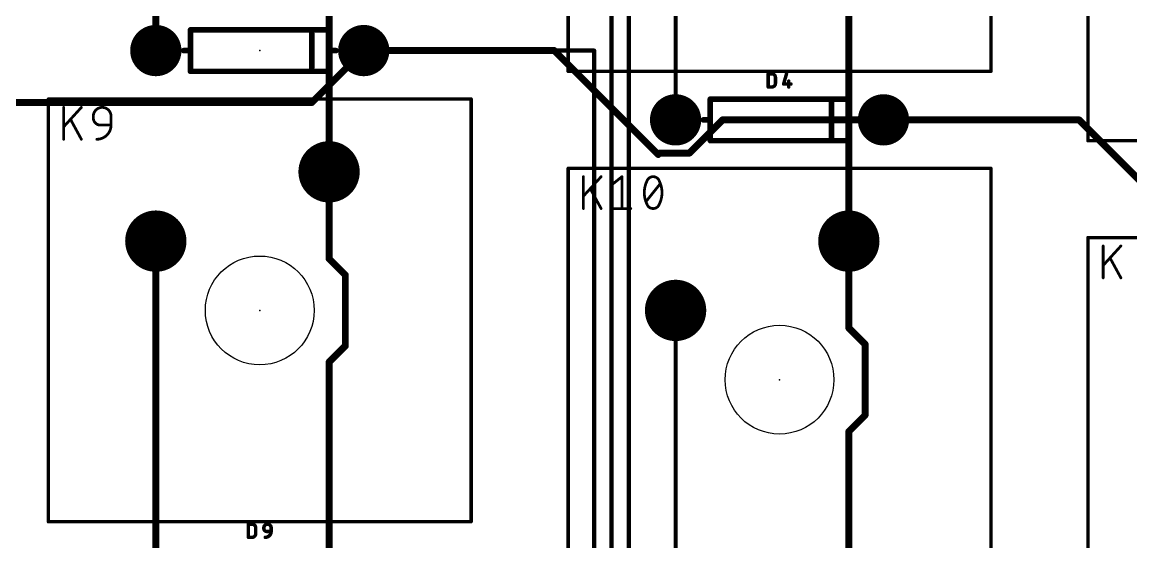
# Model space of a CAD drawing. Extents: x -5 to 151, y -26 to 100.
# Drawn here: x 41.46 to 82.09, y 54.38 to 73.43 of the extents above; entities that cross this region are included whole.
import ezdxf

# ---------------------------------------------------------------- set-up
doc = ezdxf.new("R2010")
doc.units = 0
for name, color, linetype in [('1', 12, 'CONTINUOUS'), ('16', 132, 'CONTINUOUS'), ('17', 110, 'CONTINUOUS'), ('20', 31, 'CONTINUOUS'), ('21', 253, 'CONTINUOUS'), ('23', 53, 'CONTINUOUS'), ('25', 253, 'CONTINUOUS'), ('51', 253, 'CONTINUOUS')]:
    doc.layers.add(name, color=color, linetype=linetype)

# ---------------------------------------------------------------- blocks, each defined once
blk = doc.blocks.new('ROUNDP')
at = {"const_width": 0.5}
blk.add_lwpolyline([(0, -0.25, 1), (0, 0.25, 1), (0, -0.25)], format="xyb", dxfattribs=at)

msp = doc.modelspace()

# ---------------------------------------------------------------- linework, layer by layer
at = {"layer": '1'}
for points, const_width in [([(63.6905, 23.3045), (63.6905, 87.8205)], 0.1524), ([(63.0555, 87.4395), (63.0555, 19.1135)], 0.1524), ([(65.405, 81.915), (65.405, 69.85)], 0.1524), ([(52.705, 80.0187), (52.705, 67.945)], 0.254), ([(71.755, 77.4788), (71.755, 65.405)], 0.254), ([(62.4205, 72.39), (53.975, 72.39)], 0.1524), ([(62.4205, 15.24), (62.4205, 72.39)], 0.1524), ([(52.705, 67.945), (52.705, 64.7613)], 0.254), ([(71.755, 65.405), (71.755, 62.2213)], 0.254), ([(52.705, 64.7613), (53.3019, 64.1643)], 0.254), ([(53.3019, 64.1643), (53.3019, 61.5657)], 0.254), ([(71.755, 62.2213), (72.3519, 61.6243)], 0.254), ([(53.3019, 61.5657), (52.705, 60.9688)], 0.254), ([(72.3519, 61.6243), (72.3519, 59.0257)], 0.254), ([(52.705, 60.9688), (52.705, 48.895)], 0.254), ([(72.3519, 59.0257), (71.755, 58.4288)], 0.254), ([(71.755, 58.4288), (71.755, 46.355)], 0.254)]:
    msp.add_lwpolyline(points, dxfattribs=dict(at, const_width=const_width))
for points, const_width in [([(53.975, 72.4281, 1), (53.975, 72.3519)], 0.0762), ([(62.4586, 72.39, 1), (62.3824, 72.39)], 0.0762), ([(62.4205, 72.3519, 1), (62.4205, 72.4281)], 0.0762), ([(65.3669, 69.85, 1), (65.4431, 69.85)], 0.0762), ([(52.7685, 67.945, 1), (52.6415, 67.945)], 0.127), ([(52.6415, 67.945, 1), (52.7685, 67.945)], 0.127), ([(71.8185, 65.405, 1), (71.6915, 65.405)], 0.127), ([(71.6915, 65.405, 1), (71.8185, 65.405)], 0.127), ([(52.7499, 64.8062, 1), (52.6601, 64.7163)], 0.127), ([(52.6415, 64.7613, 1), (52.7685, 64.7613)], 0.127), ([(53.3654, 64.1643, 1), (53.2384, 64.1643)], 0.127), ([(53.257, 64.1194, 1), (53.3468, 64.2093)], 0.127), ([(71.7999, 62.2662, 1), (71.7101, 62.1763)], 0.127), ([(71.6915, 62.2213, 1), (71.8185, 62.2213)], 0.127), ([(53.2384, 61.5657, 1), (53.3654, 61.5657)], 0.127), ([(53.3468, 61.5207, 1), (53.257, 61.6106)], 0.127), ([(72.4154, 61.6243, 1), (72.2884, 61.6243)], 0.127), ([(72.307, 61.5794, 1), (72.3968, 61.6693)], 0.127), ([(52.7685, 60.9688, 1), (52.6415, 60.9688)], 0.127), ([(52.6601, 61.0137, 1), (52.7499, 60.9238)], 0.127), ([(72.2884, 59.0257, 1), (72.4154, 59.0257)], 0.127), ([(72.3968, 58.9807, 1), (72.307, 59.0706)], 0.127), ([(71.8185, 58.4288, 1), (71.6915, 58.4288)], 0.127), ([(71.7101, 58.4737, 1), (71.7999, 58.3838)], 0.127)]:
    msp.add_lwpolyline(points, format="xyb", dxfattribs=dict(at, const_width=const_width))
at = {"layer": '16'}
for points, const_width in [([(46.355, 84.455), (46.355, 72.39)], 0.254), ([(52.07, 70.485), (53.975, 72.39)], 0.254), ([(53.975, 72.39), (60.96, 72.39)], 0.254), ([(60.96, 72.39), (64.77, 68.58)], 0.254), ([(35.56, 70.485), (52.07, 70.485)], 0.254), ([(65.91, 68.6308), (67.1292, 69.85)], 0.254), ([(67.1292, 69.85), (73.025, 69.85)], 0.254), ([(73.025, 69.85), (80.1908, 69.85)], 0.254), ([(80.1908, 69.85), (83.95, 66.0908)], 0.254), ([(64.77, 68.58), (64.8208, 68.6308)], 0.254), ([(64.8208, 68.6308), (65.91, 68.6308)], 0.254), ([(46.355, 65.405), (46.355, 53.34)], 0.254), ([(65.405, 62.865), (65.405, 50.8)], 0.1524)]:
    msp.add_lwpolyline(points, dxfattribs=dict(at, const_width=const_width))
for points, const_width in [([(46.2915, 72.39, 1), (46.4185, 72.39)], 0.127), ([(53.975, 72.4535, 1), (53.975, 72.3265)], 0.127), ([(54.0199, 72.3451, 1), (53.9301, 72.4349)], 0.127), ([(61.0049, 72.4349, 1), (60.9151, 72.3451)], 0.127), ([(60.96, 72.3265, 1), (60.96, 72.4535)], 0.127), ([(52.0251, 70.5299, 1), (52.1149, 70.4401)], 0.127), ([(52.07, 70.4215, 1), (52.07, 70.5485)], 0.127), ([(67.1292, 69.9135, 1), (67.1292, 69.7865)], 0.127), ([(67.1741, 69.8051, 1), (67.0843, 69.8949)], 0.127), ([(73.025, 69.9135, 1), (73.025, 69.7865)], 0.127), ([(73.025, 69.7865, 1), (73.025, 69.9135)], 0.127), ([(80.2357, 69.8949, 1), (80.1459, 69.8051)], 0.127), ([(80.1908, 69.7865, 1), (80.1908, 69.9135)], 0.127), ([(64.7251, 68.6249, 1), (64.8149, 68.5351)], 0.127), ([(64.7251, 68.5351, 1), (64.8149, 68.6249)], 0.127), ([(64.8208, 68.6943, 1), (64.8208, 68.5673)], 0.127), ([(64.8657, 68.5859, 1), (64.7759, 68.6757)], 0.127), ([(65.8651, 68.6757, 1), (65.9549, 68.5859)], 0.127), ([(65.91, 68.5673, 1), (65.91, 68.6943)], 0.127), ([(46.4185, 65.405, 1), (46.2915, 65.405)], 0.127), ([(65.4431, 62.865, 1), (65.3669, 62.865)], 0.0762)]:
    msp.add_lwpolyline(points, format="xyb", dxfattribs=dict(at, const_width=const_width))
at = {"layer": '20'}
for centre in [(50.165, 62.865), (69.215, 60.325)]:
    msp.add_circle(centre, 1.9939, dxfattribs=at)
at = {"layer": '21', "const_width": 0.2032}
for points in [[(47.625, 73.152), (52.705, 73.152)], [(47.625, 72.39), (47.625, 73.152)], [(52.705, 73.152), (52.705, 72.39)], [(52.07, 73.025), (52.07, 71.755)], [(47.625, 72.39), (47.371, 72.39)], [(47.625, 71.628), (47.625, 72.39)], [(52.705, 72.39), (52.705, 71.628)], [(52.705, 72.39), (52.959, 72.39)], [(52.705, 71.628), (47.625, 71.628)], [(66.675, 70.612), (71.755, 70.612)], [(66.675, 69.85), (66.675, 70.612)], [(71.755, 70.612), (71.755, 69.85)], [(71.12, 70.485), (71.12, 69.215)], [(66.675, 69.85), (66.421, 69.85)], [(66.675, 69.088), (66.675, 69.85)], [(71.755, 69.85), (71.755, 69.088)], [(71.755, 69.85), (72.009, 69.85)], [(71.755, 69.088), (66.675, 69.088)]]:
    msp.add_lwpolyline(points, dxfattribs=at)
at = {"layer": '21', "const_width": 0.1016}
for points in [[(47.625, 73.2028, 1), (47.625, 73.1012)], [(47.6758, 73.152, 1), (47.5742, 73.152)], [(52.7558, 73.152, 1), (52.6542, 73.152)], [(52.705, 73.1012, 1), (52.705, 73.2028)], [(52.1208, 73.025, 1), (52.0192, 73.025)], [(47.371, 72.4408, 1), (47.371, 72.3392)], [(47.6758, 72.39, 1), (47.5742, 72.39)], [(47.5742, 72.39, 1), (47.6758, 72.39)], [(47.625, 72.3392, 1), (47.625, 72.4408)], [(52.7558, 72.39, 1), (52.6542, 72.39)], [(52.705, 72.4408, 1), (52.705, 72.3392)], [(52.6542, 72.39, 1), (52.7558, 72.39)], [(52.959, 72.3392, 1), (52.959, 72.4408)], [(47.625, 71.6788, 1), (47.625, 71.5772)], [(47.5742, 71.628, 1), (47.6758, 71.628)], [(52.0192, 71.755, 1), (52.1208, 71.755)], [(52.6542, 71.628, 1), (52.7558, 71.628)], [(52.705, 71.5772, 1), (52.705, 71.6788)], [(66.675, 70.6628, 1), (66.675, 70.5612)], [(66.7258, 70.612, 1), (66.6242, 70.612)], [(71.8058, 70.612, 1), (71.7042, 70.612)], [(71.755, 70.5612, 1), (71.755, 70.6628)], [(71.1708, 70.485, 1), (71.0692, 70.485)], [(66.421, 69.9008, 1), (66.421, 69.7992)], [(66.7258, 69.85, 1), (66.6242, 69.85)], [(66.6242, 69.85, 1), (66.7258, 69.85)], [(66.675, 69.7992, 1), (66.675, 69.9008)], [(71.8058, 69.85, 1), (71.7042, 69.85)], [(71.755, 69.9008, 1), (71.755, 69.7992)], [(71.7042, 69.85, 1), (71.8058, 69.85)], [(72.009, 69.7992, 1), (72.009, 69.9008)], [(66.675, 69.1388, 1), (66.675, 69.0372)], [(66.6242, 69.088, 1), (66.7258, 69.088)], [(71.0692, 69.215, 1), (71.1708, 69.215)], [(71.7042, 69.088, 1), (71.8058, 69.088)], [(71.755, 69.0372, 1), (71.755, 69.1388)]]:
    msp.add_lwpolyline(points, format="xyb", dxfattribs=at)
at = {"layer": '23'}
for p in [(50.165, 72.39), (69.215, 69.85), (50.165, 62.865), (69.215, 60.325)]:
    msp.add_point(p, dxfattribs=at)
at = {"layer": '25'}
for points, const_width in [([(68.8292, 71.5391, 1), (68.7657, 71.5391)], 0.0635), ([(68.7975, 71.5709, 1), (68.7975, 71.5074)], 0.0635), ([(69.0656, 71.405, 0.4142), (68.9315, 71.5391)], 0.127), ([(68.9315, 71.5709, 1), (68.9315, 71.5074)], 0.0635), ([(68.9315, 71.5074, 1), (68.9315, 71.5709)], 0.0635), ([(69.5022, 71.5304, 1), (69.4411, 71.5478)], 0.0635), ([(68.7975, 71.0883, 1), (68.7975, 71.0247)], 0.0635), ([(68.9315, 71.0565, 0.4142), (69.0656, 71.1906)], 0.127), ([(68.9315, 71.0882, 1), (68.9315, 71.0248)], 0.0635), ([(68.9315, 71.0247, 1), (68.9315, 71.0883)], 0.0635), ([(69.0973, 71.405, 1), (69.0338, 71.405)], 0.0635), ([(69.0338, 71.405, 1), (69.0973, 71.405)], 0.0635), ([(69.0973, 71.1906, 1), (69.0338, 71.1906)], 0.0635), ([(69.0338, 71.1906, 1), (69.0973, 71.1906)], 0.0635), ([(69.3644, 71.1955, 1), (69.3644, 71.132)], 0.0635), ([(69.3339, 71.1725, 1), (69.3949, 71.155)], 0.0635), ([(69.5838, 71.271, 1), (69.5203, 71.271)], 0.0635), ([(69.6325, 71.132, 1), (69.6325, 71.1955)], 0.0635), ([(68.7657, 71.0565, 1), (68.8292, 71.0565)], 0.0635), ([(69.5203, 71.0565, 1), (69.5838, 71.0565)], 0.0635), ([(43.0022, 70.3072, 1), (42.9514, 70.3072)], 0.0508), ([(43.6447, 70.2901, 1), (43.6071, 70.3243)], 0.0508), ([(44.7139, 69.9826, 1), (44.0648, 69.9826)], 0.1016), ([(43.2587, 69.865, 1), (43.2141, 69.8407)], 0.0508), ([(44.0902, 69.9826, 1), (44.0394, 69.9826)], 0.0508), ([(44.0394, 69.9826, 1), (44.0902, 69.9826)], 0.0508), ([(44.0648, 69.9177, 0.4142), (44.3244, 69.6581)], 0.1016), ([(44.0902, 69.9177, 1), (44.0394, 69.9177)], 0.0508), ([(44.0394, 69.9177, 1), (44.0902, 69.9177)], 0.0508), ([(44.7393, 69.9826, 1), (44.6885, 69.9826)], 0.0508), ([(44.6885, 69.9826, 1), (44.7393, 69.9826)], 0.0508), ([(42.958, 69.6103, 1), (42.9956, 69.5761)], 0.0508), ([(44.1946, 69.1388, 0.4142), (44.7139, 69.6581)], 0.1016), ([(44.3244, 69.6835, 1), (44.3244, 69.6327)], 0.0508), ([(44.3244, 69.6327, 1), (44.3244, 69.6835)], 0.0508), ([(44.7393, 69.6581, 1), (44.6885, 69.6581)], 0.0508), ([(44.6885, 69.6581, 1), (44.7393, 69.6581)], 0.0508), ([(44.7139, 69.6327, 1), (44.7139, 69.6835)], 0.0508), ([(42.9514, 69.1388, 1), (43.0022, 69.1388)], 0.0508), ([(43.6036, 69.1266, 1), (43.6482, 69.151)], 0.0508), ([(44.1946, 69.1642, 1), (44.1946, 69.1134)], 0.0508), ([(62.0522, 67.7672, 1), (62.0014, 67.7672)], 0.0508), ([(62.6947, 67.7501, 1), (62.6571, 67.7843)], 0.0508), ([(63.0989, 67.5274, 1), (63.1306, 67.4877)], 0.0508), ([(63.4647, 67.7672, 1), (63.4139, 67.7672)], 0.0508), ([(63.4552, 67.7474, 1), (63.4234, 67.787)], 0.0508), ([(64.3551, 67.6049, 0.1139), (64.2578, 67.183)], 0.1016), ([(64.5823, 67.7672, 0.3205), (64.3551, 67.6049)], 0.1016), ([(64.3311, 67.6132, 1), (64.3791, 67.5967)], 0.0508), ([(64.378, 67.5938, 1), (64.3323, 67.6161)], 0.0508), ([(64.8095, 67.6049, 0.3205), (64.5823, 67.7672)], 0.1016), ([(64.5823, 67.7926, 1), (64.5823, 67.7418)], 0.0508), ([(64.5823, 67.7418, 1), (64.5823, 67.7926)], 0.0508), ([(64.9069, 67.183, 0.1139), (64.8095, 67.6049)], 0.1016), ([(64.8323, 67.6161, 1), (64.7867, 67.5938)], 0.0508), ([(64.7855, 67.5967, 1), (64.8335, 67.6132)], 0.0508), ([(64.8618, 67.4917, 1), (64.8221, 67.5234)], 0.0508), ([(62.008, 67.0703, 1), (62.0456, 67.0361)], 0.0508), ([(62.3087, 67.325, 1), (62.2641, 67.3007)], 0.0508), ([(64.2578, 67.183, 0.1139), (64.3551, 66.7611)], 0.1016), ([(64.2832, 67.183, 1), (64.2324, 67.183)], 0.0508), ([(64.2324, 67.183, 1), (64.2832, 67.183)], 0.0508), ([(64.8095, 66.7611, 0.1139), (64.9069, 67.183)], 0.1016), ([(64.9323, 67.183, 1), (64.8815, 67.183)], 0.0508), ([(64.8815, 67.183, 1), (64.9323, 67.183)], 0.0508), ([(63.1148, 66.6242, 1), (63.1148, 66.5734)], 0.0508), ([(63.7639, 66.5734, 1), (63.7639, 66.6242)], 0.0508), ([(64.3028, 66.8743, 1), (64.3425, 66.8426)], 0.0508), ([(64.3551, 66.7611, 0.3205), (64.5823, 66.5988)], 0.1016), ([(64.3792, 66.7693, 1), (64.3311, 66.7528)], 0.0508), ([(64.3323, 66.7499, 1), (64.378, 66.7722)], 0.0508), ([(64.5823, 66.5988, 0.3205), (64.8095, 66.7611)], 0.1016), ([(64.5823, 66.6242, 1), (64.5823, 66.5734)], 0.0508), ([(64.5823, 66.5734, 1), (64.5823, 66.6242)], 0.0508), ([(64.7867, 66.7722, 1), (64.8323, 66.7499)], 0.0508), ([(64.8335, 66.7528, 1), (64.7855, 66.7693)], 0.0508), ([(62.0014, 66.5988, 1), (62.0522, 66.5988)], 0.0508), ([(62.6536, 66.5866, 1), (62.6982, 66.611)], 0.0508), ([(63.4139, 66.5988, 1), (63.4647, 66.5988)], 0.0508), ([(81.1022, 65.2272, 1), (81.0514, 65.2272)], 0.0508), ([(81.7447, 65.2101, 1), (81.7071, 65.2443)], 0.0508), ([(81.3587, 64.785, 1), (81.3141, 64.7607)], 0.0508), ([(81.058, 64.5303, 1), (81.0956, 64.4961)], 0.0508), ([(81.0514, 64.0588, 1), (81.1022, 64.0588)], 0.0508), ([(81.7036, 64.0466, 1), (81.7482, 64.071)], 0.0508), ([(49.7792, 55.0291, 1), (49.7157, 55.0291)], 0.0635), ([(49.7475, 55.0609, 1), (49.7475, 54.9973)], 0.0635), ([(50.0156, 54.895, 0.4142), (49.8815, 55.0291)], 0.127), ([(49.8815, 55.0609, 1), (49.8815, 54.9973)], 0.0635), ([(49.8815, 54.9973, 1), (49.8815, 55.0609)], 0.0635), ([(50.0473, 54.895, 1), (49.9838, 54.895)], 0.0635), ([(49.9838, 54.895, 1), (50.0473, 54.895)], 0.0635), ([(50.5825, 54.895, 1), (50.3144, 54.895)], 0.127), ([(50.3462, 54.895, 1), (50.2827, 54.895)], 0.0635), ([(50.3144, 54.8682, 0.4142), (50.4217, 54.761)], 0.127), ([(50.3462, 54.8682, 1), (50.2827, 54.8682)], 0.0635), ([(50.2827, 54.895, 1), (50.3462, 54.895)], 0.0635), ([(50.2827, 54.8682, 1), (50.3462, 54.8682)], 0.0635), ([(50.6143, 54.895, 1), (50.5508, 54.895)], 0.0635), ([(50.5508, 54.895, 1), (50.6143, 54.895)], 0.0635), ([(49.7475, 54.5783, 1), (49.7475, 54.5147)], 0.0635), ([(49.7157, 54.5465, 1), (49.7792, 54.5465)], 0.0635), ([(49.8815, 54.5465, 0.4142), (50.0156, 54.6806)], 0.127), ([(49.8815, 54.5782, 1), (49.8815, 54.5148)], 0.0635), ([(49.8815, 54.5147, 1), (49.8815, 54.5783)], 0.0635), ([(50.0473, 54.6806, 1), (49.9838, 54.6806)], 0.0635), ([(49.9838, 54.6806, 1), (50.0473, 54.6806)], 0.0635), ([(50.368, 54.5465, 0.4142), (50.5825, 54.761)], 0.127), ([(50.368, 54.5783, 1), (50.368, 54.5147)], 0.0635), ([(50.4217, 54.7927, 1), (50.4217, 54.7292)], 0.0635), ([(50.4217, 54.7292, 1), (50.4217, 54.7927)], 0.0635), ([(50.6143, 54.761, 1), (50.5508, 54.761)], 0.0635), ([(50.5508, 54.761, 1), (50.6143, 54.761)], 0.0635), ([(50.5825, 54.7292, 1), (50.5825, 54.7927)], 0.0635)]:
    msp.add_lwpolyline(points, format="xyb", dxfattribs=dict(at, const_width=const_width))
for points, const_width in [([(68.7975, 71.0565), (68.7975, 71.5391)], 0.127), ([(68.7975, 71.5391), (68.9315, 71.5391)], 0.127), ([(69.4717, 71.5391), (69.3644, 71.1637)], 0.127), ([(68.9315, 71.0565), (68.7975, 71.0565)], 0.127), ([(69.0656, 71.405), (69.0656, 71.1906)], 0.127), ([(69.3644, 71.1637), (69.6325, 71.1637)], 0.127), ([(69.5521, 71.271), (69.5521, 71.0565)], 0.127), ([(42.9768, 69.1388), (42.9768, 70.3072)], 0.1016), ([(43.6259, 70.3072), (42.9768, 69.5932)], 0.1016), ([(43.6259, 69.1388), (43.2364, 69.8528)], 0.1016), ([(44.0648, 69.9177), (44.0648, 69.9826)], 0.1016), ([(44.7139, 69.9826), (44.7139, 69.6581)], 0.1016), ([(44.7139, 69.6581), (44.3244, 69.6581)], 0.1016), ([(62.0268, 66.5988), (62.0268, 67.7672)], 0.1016), ([(62.6759, 67.7672), (62.0268, 67.0532)], 0.1016), ([(63.1148, 67.5076), (63.4393, 67.7672)], 0.1016), ([(63.4393, 67.7672), (63.4393, 66.5988)], 0.1016), ([(64.3227, 66.8584), (64.842, 67.5076)], 0.1016), ([(62.6759, 66.5988), (62.2864, 67.3128)], 0.1016), ([(63.1148, 66.5988), (63.7639, 66.5988)], 0.1016), ([(81.0768, 64.0588), (81.0768, 65.2272)], 0.1016), ([(81.7259, 65.2272), (81.0768, 64.5132)], 0.1016), ([(81.7259, 64.0588), (81.3364, 64.7728)], 0.1016), ([(49.7475, 54.5465), (49.7475, 55.0291)], 0.127), ([(49.7475, 55.0291), (49.8815, 55.0291)], 0.127), ([(50.0156, 54.895), (50.0156, 54.6806)], 0.127), ([(50.3144, 54.8682), (50.3144, 54.895)], 0.127), ([(50.5825, 54.895), (50.5825, 54.761)], 0.127), ([(49.8815, 54.5465), (49.7475, 54.5465)], 0.127), ([(50.5825, 54.761), (50.4217, 54.761)], 0.127)]:
    msp.add_lwpolyline(points, dxfattribs=dict(at, const_width=const_width))
at = {"layer": '51', "const_width": 0.127}
for points in [[(61.468, 71.628), (61.468, 87.122)], [(76.962, 87.122), (76.962, 71.628)], [(80.518, 69.088), (80.518, 84.582)], [(76.962, 71.628), (61.468, 71.628)], [(42.418, 55.118), (42.418, 70.612)], [(42.418, 70.612), (57.912, 70.612)], [(57.912, 70.612), (57.912, 55.118)], [(96.012, 69.088), (80.518, 69.088)], [(61.468, 52.578), (61.468, 68.072)], [(61.468, 68.072), (76.962, 68.072)], [(76.962, 68.072), (76.962, 52.578)], [(80.518, 50.038), (80.518, 65.532)], [(80.518, 65.532), (96.012, 65.532)], [(57.912, 55.118), (42.418, 55.118)]]:
    msp.add_lwpolyline(points, dxfattribs=at)
at = {"layer": '51', "const_width": 0.0635}
for points in [[(61.468, 71.6598, 1), (61.468, 71.5962)], [(61.4363, 71.628, 1), (61.4998, 71.628)], [(76.9303, 71.628, 1), (76.9938, 71.628)], [(76.962, 71.5962, 1), (76.962, 71.6598)], [(42.4498, 70.612, 1), (42.3862, 70.612)], [(42.418, 70.6438, 1), (42.418, 70.5803)], [(57.9438, 70.612, 1), (57.8803, 70.612)], [(57.912, 70.5803, 1), (57.912, 70.6438)], [(80.4862, 69.088, 1), (80.5498, 69.088)], [(80.518, 69.1198, 1), (80.518, 69.0563)], [(61.468, 68.1038, 1), (61.468, 68.0403)], [(61.4998, 68.072, 1), (61.4363, 68.072)], [(76.9938, 68.072, 1), (76.9303, 68.072)], [(76.962, 68.0403, 1), (76.962, 68.1038)], [(80.5498, 65.532, 1), (80.4862, 65.532)], [(80.518, 65.5637, 1), (80.518, 65.5002)], [(42.418, 55.1498, 1), (42.418, 55.0862)], [(42.3862, 55.118, 1), (42.4498, 55.118)], [(57.8803, 55.118, 1), (57.9438, 55.118)], [(57.912, 55.0862, 1), (57.912, 55.1498)]]:
    msp.add_lwpolyline(points, format="xyb", dxfattribs=at)

# ---------------------------------------------------------------- block references
at = {"layer": '17'}
for p, xscale, yscale in [((46.355, 72.39), 1.8796, 1.8796), ((46.355, 72.39), 1.8796, 1.8796), ((53.975, 72.39), 1.8796, 1.8796), ((53.975, 72.39), 1.8796, 1.8796), ((65.405, 69.85), 1.8796, 1.8796), ((65.405, 69.85), 1.8796, 1.8796), ((73.025, 69.85), 1.8796, 1.8796), ((73.025, 69.85), 1.8796, 1.8796), ((52.705, 67.945), 2.2479, 2.2479), ((52.705, 67.945), 2.2479, 2.2479), ((46.355, 65.405), 2.2479, 2.2479), ((46.355, 65.405), 2.2479, 2.2479), ((71.755, 65.405), 2.2479, 2.2479), ((71.755, 65.405), 2.2479, 2.2479), ((65.405, 62.865), 2.2479, 2.2479), ((65.405, 62.865), 2.2479, 2.2479)]:
    msp.add_blockref('ROUNDP', p, dxfattribs=dict(at, xscale=xscale, yscale=yscale))

doc.saveas('drawing.dxf')
